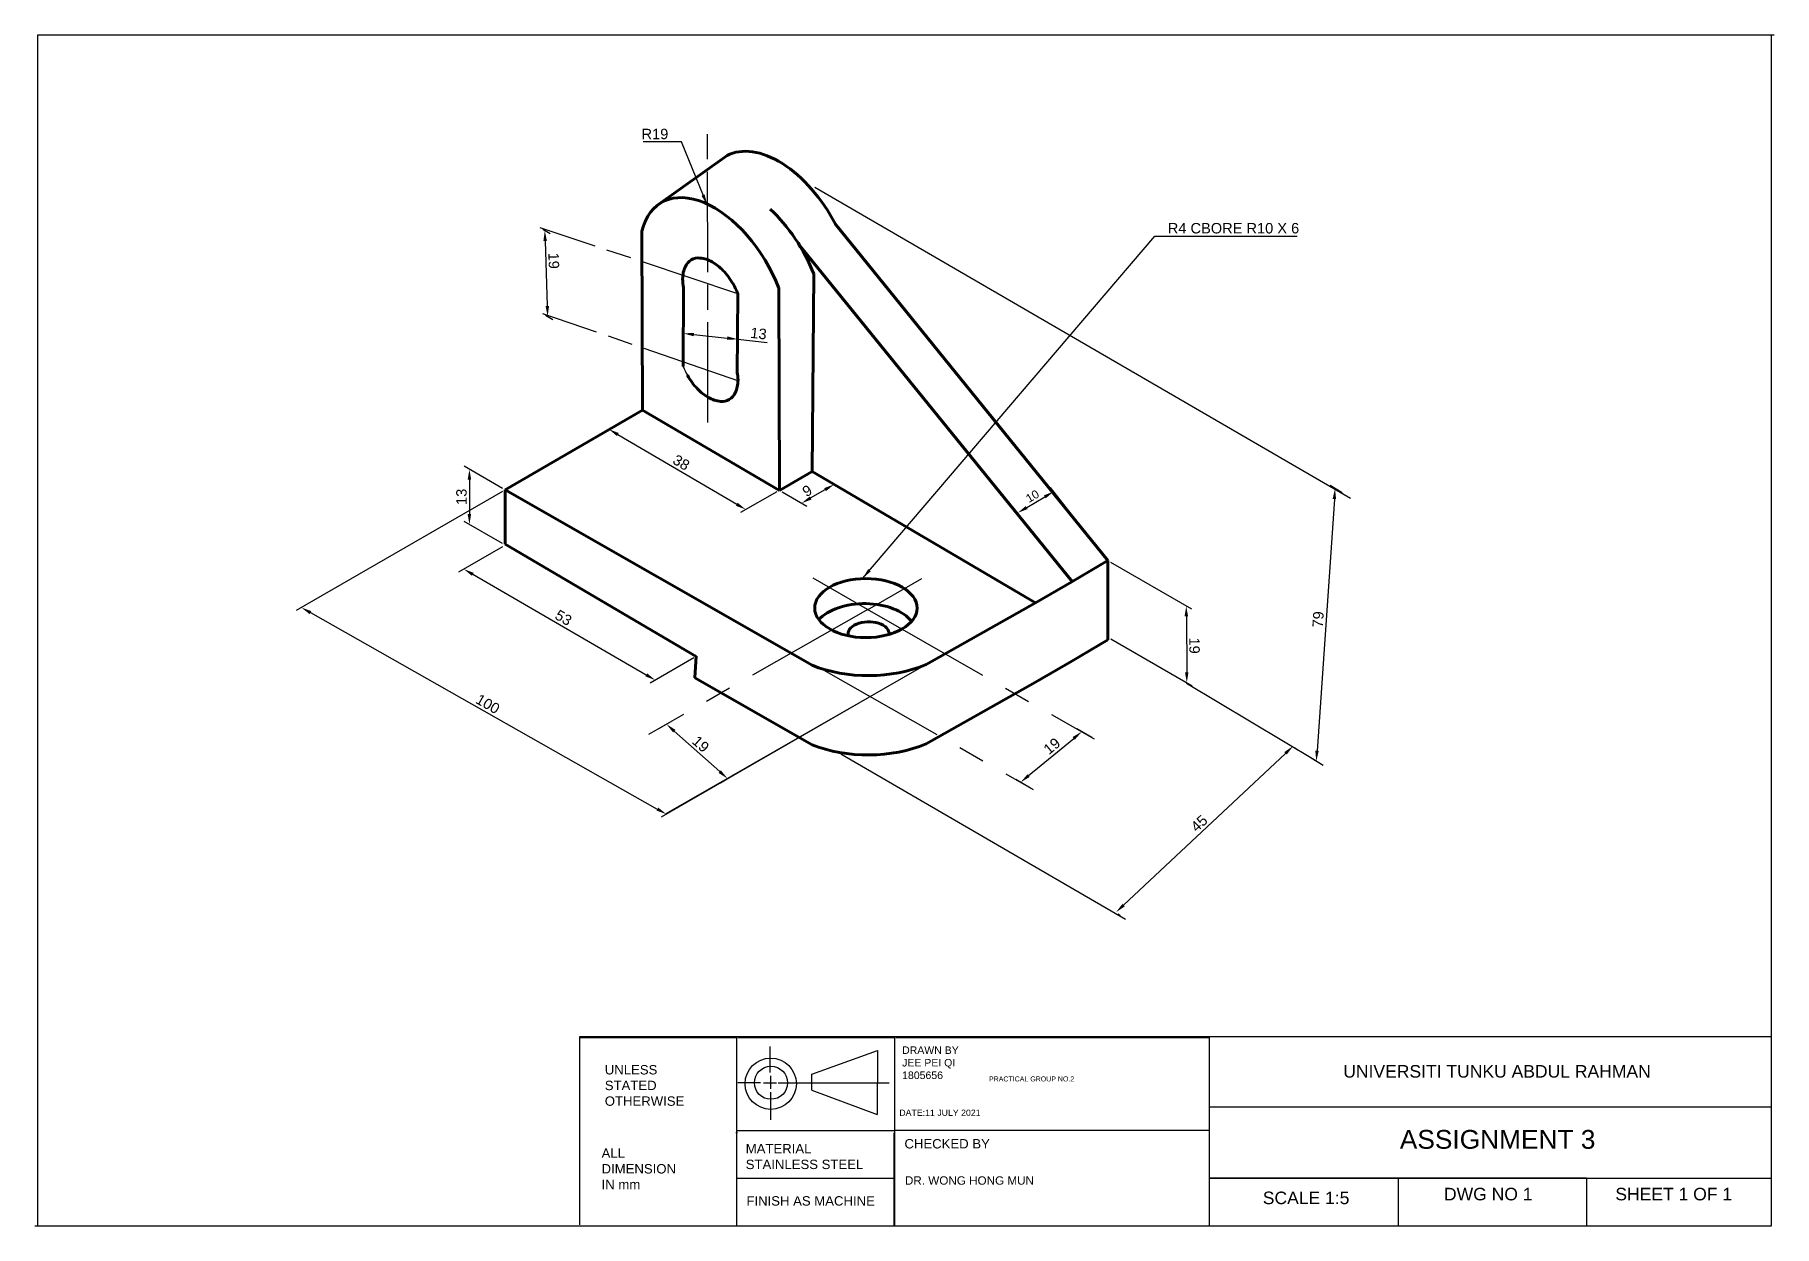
# Model space of a CAD drawing. Header units: millimetres. Extents: x 2928 to 3344, y 1672 to 1957.
import ezdxf

# ---------------------------------------------------------------- set-up
doc = ezdxf.new("R2010")
doc.units = ezdxf.units.MM
for name, pattern in [('ACAD_ISO08W100', [36, 24, -3, 6, -3]), ('CENTER', [50.8, 31.75, -6.35, 6.35, -6.35]), ('CENTERX2', [101.6, 63.5, -12.7, 12.7, -12.7]), ('JIS_08_37', [40.5, 37.5, -1.125, 0.75, -1.125])]:
    doc.linetypes.add(name, pattern=pattern)
doc.styles.get("Standard").update_dxf_attribs({"font": 'Arial.ttf'})
doc.dimstyles.new('ISO-25', dxfattribs={"dimtxt": 2.5, "dimasz": 2.5, "dimexe": 1.25, "dimexo": 0.625, "dimtad": 1, "dimtxsty": 'Standard', "dimcen": 2.5, "dimadec": 0, "dimazin": 0, "dimtfac": 1, "dimtmove": 0, "dimatfit": 3, "dimfxl": 1, "dimarcsym": 0})

# ---------------------------------------------------------------- blocks, each defined once
blk = doc.blocks.new('*D2')
at = {"color": 0, "lineweight": -2, "transparency": 16777216}
for p, q in [((3039.59, 1834.17), (3029.09, 1828.1)), ((3032.5, 1827.57), (3074.03, 1803.5)), ((3085.44, 1807.58), (3074.94, 1801.52))]:
    blk.add_line(p, q, dxfattribs=at)
at = {"color": 0, "transparency": 16777216}
for points in [[(3032.71, 1827.93), (3032.3, 1827.21), (3030.34, 1828.82)], [(3074.24, 1803.86), (3073.82, 1803.14), (3076.19, 1802.24)]]:
    blk.add_solid(points, dxfattribs=at)
at = {"layer": 'Defpoints', "color": 0, "transparency": 16777216}
for p in [(3040.22, 1834.53), (3086.07, 1807.94), (3076.19, 1802.24)]:
    blk.add_point(p, dxfattribs=at)
at = {"color": 0, "lineweight": 30, "transparency": 16777216, "insert": (3054.22, 1817.17), "char_height": 2.5, "attachment_point": 5, "rotation": 329.8965}
blk.add_mtext('53', dxfattribs=at)
blk = doc.blocks.new('*D3')
at = {"color": 0, "lineweight": -2, "transparency": 16777216}
for p, q in [((3077.2, 1790.71), (3080.01, 1792.35)), ((3080.74, 1790.02), (3091.61, 1780.34)), ((3091.8, 1777.7), (3094.61, 1779.34))]:
    blk.add_line(p, q, dxfattribs=at)
at = {"color": 0, "transparency": 16777216}
for points in [[(3081.02, 1790.33), (3080.46, 1789.71), (3078.87, 1791.69)], [(3091.88, 1780.65), (3091.33, 1780.03), (3093.47, 1778.68)]]:
    blk.add_solid(points, dxfattribs=at)
at = {"layer": 'Defpoints', "color": 0, "transparency": 16777216}
for p in [(3076.63, 1790.38), (3091.23, 1777.37), (3093.47, 1778.68)]:
    blk.add_point(p, dxfattribs=at)
at = {"color": 0, "lineweight": 30, "transparency": 16777216, "insert": (3087.05, 1786.94), "char_height": 2.5, "attachment_point": 5, "rotation": 318.2969}
blk.add_mtext('19', dxfattribs=at)
blk = doc.blocks.new('*D4')
at = {"color": 0, "lineweight": -2, "transparency": 16777216}
for p, q in [((3180.63, 1788.52), (3177.08, 1790.57)), ((3165.52, 1779.39), (3176.31, 1788.31)), ((3165.99, 1776.41), (3162.44, 1778.46))]:
    blk.add_line(p, q, dxfattribs=at)
at = {"color": 0, "transparency": 16777216}
for points in [[(3176.05, 1788.63), (3176.58, 1787.99), (3178.24, 1789.9)], [(3165.26, 1779.71), (3165.79, 1779.07), (3163.6, 1777.79)]]:
    blk.add_solid(points, dxfattribs=at)
at = {"layer": 'Defpoints', "color": 0, "transparency": 16777216}
for p in [(3178.24, 1789.9), (3181.21, 1788.19), (3166.57, 1776.08)]:
    blk.add_point(p, dxfattribs=at)
at = {"color": 0, "lineweight": 30, "transparency": 16777216, "insert": (3171.09, 1786.45), "char_height": 2.5, "attachment_point": 5, "rotation": 39.6035}
blk.add_mtext('19', dxfattribs=at)
blk = doc.blocks.new('*D5')
at = {"color": 0, "lineweight": -2, "transparency": 16777216}
for p, q in [((3184.07, 1831.35), (3170.77, 1848.38)), ((3165.06, 1843.55), (3169.39, 1846.11)), ((3175.44, 1826.25), (3162.14, 1843.27))]:
    blk.add_line(p, q, dxfattribs=at)
at = {"color": 0, "transparency": 16777216}
for points in [[(3169.18, 1846.47), (3169.6, 1845.75), (3171.54, 1847.38)], [(3164.85, 1843.91), (3165.28, 1843.19), (3162.91, 1842.28)]]:
    blk.add_solid(points, dxfattribs=at)
at = {"layer": 'Defpoints', "color": 0, "transparency": 16777216}
for p in [(3171.54, 1847.38), (3184.46, 1830.85), (3175.83, 1825.75)]:
    blk.add_point(p, dxfattribs=at)
at = {"color": 0, "lineweight": 30, "transparency": 16777216, "insert": (3166.44, 1846.27), "char_height": 2.5, "attachment_point": 5, "rotation": 30.5868}
blk.add_mtext('{\\H0.8x;10}', dxfattribs=at)
blk = doc.blocks.new('*D6')
at = {"color": 0, "lineweight": -2, "transparency": 16777216}
for p, q in [((3072.5, 1866.51), (3063.79, 1861.58)), ((3067.21, 1861.03), (3095.67, 1844.34)), ((3105.28, 1847.29), (3096.57, 1842.36))]:
    blk.add_line(p, q, dxfattribs=at)
at = {"color": 0, "transparency": 16777216}
for points in [[(3067.42, 1861.39), (3067, 1860.67), (3065.05, 1862.3)], [(3095.89, 1844.7), (3095.46, 1843.98), (3097.83, 1843.08)]]:
    blk.add_solid(points, dxfattribs=at)
at = {"layer": 'Defpoints', "color": 0, "transparency": 16777216}
for p in [(3073.13, 1866.86), (3105.91, 1847.64), (3097.83, 1843.08)]:
    blk.add_point(p, dxfattribs=at)
at = {"color": 0, "lineweight": 30, "transparency": 16777216, "insert": (3082.4, 1854.32), "char_height": 2.5, "attachment_point": 5, "rotation": 329.6162}
blk.add_mtext('38', dxfattribs=at)
blk = doc.blocks.new('*D7')
at = {"color": 0, "lineweight": -2, "transparency": 16777216}
for p, q in [((3114.33, 1851.78), (3120.24, 1848.37)), ((3106.53, 1847.28), (3112.44, 1843.87)), ((3113.36, 1845.84), (3116.82, 1847.84))]:
    blk.add_line(p, q, dxfattribs=at)
at = {"color": 0, "transparency": 16777216}
for points in [[(3116.61, 1848.2), (3117.03, 1847.48), (3118.99, 1849.09)], [(3113.15, 1846.2), (3113.57, 1845.48), (3111.19, 1844.59)]]:
    blk.add_solid(points, dxfattribs=at)
at = {"layer": 'Defpoints', "color": 0, "transparency": 16777216}
for p in [(3113.7, 1852.14), (3118.99, 1849.09), (3105.91, 1847.64)]:
    blk.add_point(p, dxfattribs=at)
at = {"color": 0, "lineweight": 30, "transparency": 16777216, "insert": (3112.53, 1847.55), "char_height": 2.5, "attachment_point": 5, "rotation": 30}
blk.add_mtext('9', dxfattribs=at)
blk = doc.blocks.new('*D8')
at = {"color": 0, "lineweight": -2, "transparency": 16777216}
for p, q in [((3082.93, 1895.5), (3082.93, 1883.96)), ((3095.91, 1894.11), (3095.91, 1882.57)), ((3085.42, 1884.95), (3093.42, 1884.09)), ((3095.91, 1883.83), (3102.99, 1883.07))]:
    blk.add_line(p, q, dxfattribs=at)
at = {"color": 0, "transparency": 16777216}
for points in [[(3085.46, 1885.36), (3085.37, 1884.54), (3082.93, 1885.22)], [(3093.47, 1884.51), (3093.38, 1883.68), (3095.91, 1883.83)]]:
    blk.add_solid(points, dxfattribs=at)
at = {"layer": 'Defpoints', "color": 0, "transparency": 16777216}
for p in [(3082.93, 1896.13), (3095.91, 1894.74), (3095.91, 1883.83)]:
    blk.add_point(p, dxfattribs=at)
at = {"color": 0, "lineweight": 30, "transparency": 16777216, "insert": (3100.9, 1885.2), "char_height": 2.5, "attachment_point": 5, "rotation": 353.8881}
blk.add_mtext('13', dxfattribs=at)
blk = doc.blocks.new('*D9')
at = {"color": 0, "lineweight": -2, "transparency": 16777216}
for p, q in [((3049.25, 1910.14), (3051.02, 1909.12)), ((3049.83, 1907.36), (3050.35, 1891.79)), ((3049.94, 1889.58), (3051.7, 1888.56))]:
    blk.add_line(p, q, dxfattribs=at)
at = {"color": 0, "transparency": 16777216}
for points in [[(3050.24, 1907.37), (3049.41, 1907.35), (3049.74, 1909.86)], [(3050.76, 1891.81), (3049.93, 1891.78), (3050.43, 1889.3)]]:
    blk.add_solid(points, dxfattribs=at)
at = {"layer": 'Defpoints', "color": 0, "transparency": 16777216}
for p in [(3048.62, 1910.51), (3049.3, 1889.95), (3050.43, 1889.3)]:
    blk.add_point(p, dxfattribs=at)
at = {"color": 0, "lineweight": 30, "transparency": 16777216, "insert": (3051.88, 1902.62), "char_height": 2.5, "attachment_point": 5, "rotation": 271.9096}
blk.add_mtext('19', dxfattribs=at)
blk = doc.blocks.new('*D10')
at = {"color": 0, "lineweight": -2, "transparency": 16777216}
for p, q in [((3185.08, 1830.49), (3204.49, 1819.28)), ((3203.26, 1817.51), (3203.35, 1804.12)), ((3185.21, 1812.11), (3204.63, 1800.9))]:
    blk.add_line(p, q, dxfattribs=at)
at = {"color": 0, "transparency": 16777216}
for points in [[(3203.67, 1817.51), (3202.84, 1817.5), (3203.24, 1820.01)], [(3203.77, 1804.13), (3202.94, 1804.12), (3203.37, 1801.62)]]:
    blk.add_solid(points, dxfattribs=at)
at = {"layer": 'Defpoints', "color": 0, "transparency": 16777216}
for p in [(3184.46, 1830.85), (3184.59, 1812.47), (3203.37, 1801.62)]:
    blk.add_point(p, dxfattribs=at)
at = {"color": 0, "lineweight": 30, "transparency": 16777216, "insert": (3205.2, 1810.5), "char_height": 2.5, "attachment_point": 5, "rotation": 270.4073}
blk.add_mtext('19', dxfattribs=at)
blk = doc.blocks.new('*D11')
at = {"color": 0, "lineweight": -2, "transparency": 16777216}
for p, q in [((3240.51, 1847.04), (3237.65, 1848.84)), ((3238.68, 1845.59), (3234.53, 1785.34)), ((3236.02, 1781.8), (3233.16, 1783.6))]:
    blk.add_line(p, q, dxfattribs=at)
at = {"color": 0, "transparency": 16777216}
for points in [[(3238.26, 1845.62), (3239.09, 1845.56), (3238.85, 1848.08)], [(3234.12, 1785.37), (3234.95, 1785.31), (3234.36, 1782.85)]]:
    blk.add_solid(points, dxfattribs=at)
at = {"layer": 'Defpoints', "color": 0, "transparency": 16777216}
for p in [(3241.11, 1846.66), (3234.36, 1782.85), (3236.62, 1781.42)]:
    blk.add_point(p, dxfattribs=at)
at = {"color": 0, "lineweight": 30, "transparency": 16777216, "insert": (3234.8, 1816.77), "char_height": 2.5, "attachment_point": 5, "rotation": 86.0653}
blk.add_mtext('79', dxfattribs=at)
blk = doc.blocks.new('*D12')
at = {"color": 0, "lineweight": -2, "transparency": 16777216}
for p, q in [((3229.29, 1786.03), (3229.77, 1785.62)), ((3226.99, 1784.72), (3188.26, 1748.4)), ((3186.92, 1746.29), (3187.4, 1745.88))]:
    blk.add_line(p, q, dxfattribs=at)
at = {"color": 0, "transparency": 16777216}
for points in [[(3226.7, 1785.02), (3227.27, 1784.42), (3228.81, 1786.43)], [(3187.98, 1748.71), (3188.55, 1748.1), (3186.44, 1746.69)]]:
    blk.add_solid(points, dxfattribs=at)
at = {"layer": 'Defpoints', "color": 0, "transparency": 16777216}
for p in [(3228.81, 1786.43), (3186.44, 1746.69), (3186.44, 1746.69)]:
    blk.add_point(p, dxfattribs=at)
at = {"color": 0, "lineweight": 30, "transparency": 16777216, "insert": (3206.33, 1767.94), "char_height": 2.5, "attachment_point": 5, "rotation": 43.1617}
blk.add_mtext('45', dxfattribs=at)
blk = doc.blocks.new('*D13')
at = {"color": 0, "lineweight": -2, "transparency": 16777216}
for p, q in [((3039.64, 1848.14), (3030.45, 1853.44)), ((3031.7, 1850.22), (3031.7, 1842)), ((3039.64, 1834.92), (3030.45, 1840.22))]:
    blk.add_line(p, q, dxfattribs=at)
at = {"color": 0, "transparency": 16777216}
for points in [[(3031.28, 1850.22), (3032.12, 1850.22), (3031.7, 1852.72)], [(3031.28, 1842), (3032.12, 1842), (3031.7, 1839.5)]]:
    blk.add_solid(points, dxfattribs=at)
at = {"layer": 'Defpoints', "color": 0, "transparency": 16777216}
for p in [(3040.27, 1847.78), (3031.7, 1839.5), (3040.27, 1834.56)]:
    blk.add_point(p, dxfattribs=at)
at = {"color": 0, "lineweight": 30, "transparency": 16777216, "insert": (3029.81, 1846.11), "char_height": 2.5, "attachment_point": 5, "rotation": 90}
blk.add_mtext('13', dxfattribs=at)
blk = doc.blocks.new('*D14')
at = {"color": 0, "lineweight": -2, "transparency": 16777216}
for p, q in [((3039.64, 1847.41), (2990.24, 1818.89)), ((2993.67, 1818.39), (3076.67, 1771.39)), ((3126.99, 1797.95), (3077.59, 1769.43))]:
    blk.add_line(p, q, dxfattribs=at)
at = {"color": 0, "transparency": 16777216}
for points in [[(2993.88, 1818.75), (2993.47, 1818.02), (2991.5, 1819.62)], [(3076.88, 1771.75), (3076.47, 1771.03), (3078.85, 1770.16)]]:
    blk.add_solid(points, dxfattribs=at)
at = {"layer": 'Defpoints', "color": 0, "transparency": 16777216}
for p in [(3040.27, 1847.78), (3127.62, 1798.32), (3078.85, 1770.16)]:
    blk.add_point(p, dxfattribs=at)
at = {"color": 0, "lineweight": 30, "transparency": 16777216, "insert": (3036.1, 1796.53), "char_height": 2.5, "attachment_point": 5, "rotation": 330.4796}
blk.add_mtext('100', dxfattribs=at)

msp = doc.modelspace()

# ---------------------------------------------------------------- linework, layer by layer
for p, q in [((2928.436, 1956.703), (3343.936, 1956.703)), ((2928.436, 1671.703), (2928.436, 1956.703)), ((2928.436, 1956.703), (3343.936, 1956.703)), ((3343.201, 1956.539), (3343.201, 1671.539)), ((3343.052, 1716.838), (3058.052, 1716.838)), ((3058.052, 1716.838), (3058.052, 1671.838)), ((3058.087, 1716.715), (3095.587, 1716.715)), ((3095.587, 1716.715), (3095.587, 1671.715)), ((3095.915, 1716.715), (3133.415, 1716.715)), ((3133.415, 1716.715), (3133.415, 1671.715)), ((3133.692, 1716.875), (3133.692, 1716.838)), ((3133.742, 1716.715), (3208.742, 1716.715)), ((3208.742, 1716.715), (3208.742, 1671.715)), ((3113.633, 1707.967), (3129.351, 1713.587)), ((3113.633, 1704.134), (3129.311, 1698.286)), ((3208.742, 1700.081), (3343.052, 1700.081)), ((3095.866, 1694.389), (3095.609, 1694.389)), ((3133.366, 1694.389), (3095.866, 1694.389)), ((3208.601, 1694.456), (3133.601, 1694.456)), ((3095.866, 1693.903), (3095.451, 1693.903)), ((3133.366, 1682.653), (3133.366, 1693.903)), ((3133.364, 1682.95), (3095.864, 1682.95)), ((3133.364, 1671.7), (3133.364, 1682.95)), ((3208.742, 1683.018), (3343.201, 1683.018)), ((3208.981, 1683.099), (3253.981, 1683.099)), ((3253.981, 1683.099), (3253.981, 1671.623)), ((3253.987, 1683.099), (3298.987, 1683.099)), ((3298.987, 1683.099), (3298.987, 1671.623)), ((3343.201, 1671.539), (2927.701, 1671.539))]:
    msp.add_line(p, q)
at = {"color": 7, "linetype": 'ACAD_ISO08W100', "lineweight": 30}
for p, q in [((3088.789, 1863.903), (3088.652, 1934.634)), ((3095.909, 1894.737), (3048.615, 1910.509)), ((3096.183, 1873.764), (3049.301, 1889.947))]:
    msp.add_line(p, q, dxfattribs=at)
at = {"color": 7, "lineweight": 60}
for p, q in [((3076.44, 1915.732), (3093.36, 1927.789)), ((3184.455, 1830.853), (3119.19, 1911.479)), ((3073.126, 1866.865), (3072.981, 1909.734)), ((3175.932, 1825.813), (3110.441, 1906.615)), ((3114.105, 1899.455), (3113.701, 1852.145)), ((3082.93, 1896.127), (3082.835, 1877.288)), ((3095.909, 1894.737), (3095.812, 1875.576)), ((3105.772, 1896.056), (3105.907, 1847.645)), ((3073.126, 1866.865), (3040.268, 1847.776)), ((3073.126, 1866.865), (3105.907, 1847.645)), ((3105.907, 1847.645), (3113.701, 1852.145)), ((3113.701, 1852.145), (3167.166, 1820.752)), ((3040.268, 1847.776), (3113.686, 1805.792)), ((3040.268, 1847.776), (3040.268, 1834.785)), ((3040.268, 1834.785), (3085.959, 1807.928)), ((3175.827, 1825.752), (3184.455, 1830.853)), ((3184.455, 1830.853), (3184.455, 1811.853)), ((3167.166, 1820.752), (3175.827, 1825.752)), ((3140.993, 1805.986), (3167.166, 1820.752)), ((3175.827, 1806.752), (3184.455, 1811.853)), ((3085.956, 1807.959), (3085.686, 1802.762)), ((3167.166, 1801.752), (3175.827, 1806.752)), ((3085.686, 1802.786), (3113.686, 1786.792)), ((3140.993, 1786.986), (3167.166, 1801.752))]:
    msp.add_line(p, q, dxfattribs=at)
at = {"color": 7, "lineweight": 30}
for p, q in [((3114.398, 1920.223), (3242.542, 1845.795)), ((3203.304, 1801.537), (3234.235, 1782.983)), ((3120.603, 1784.569), (3188.665, 1745.012))]:
    msp.add_line(p, q, dxfattribs=at)
at = {"color": 7, "linetype": 'CENTER', "lineweight": 30}
for p, q in [((3126.982, 1819.145), (3113.997, 1826.654)), ((3126.928, 1819.094), (3139.937, 1826.561)), ((3127.03, 1819.165), (3074.542, 1789.223)), ((3126.904, 1819.192), (3181.208, 1788.19)), ((3115.947, 1804.978), (3166.569, 1776.078))]:
    msp.add_line(p, q, dxfattribs=at)
at = {"color": 7}
msp.add_line((3140.993, 1805.986), (3078.708, 1770.27), dxfattribs=at)
at = {"linetype": 'CENTERX2'}
for p, q in [((3103.695, 1708.328), (3103.695, 1714.573)), ((3101.351, 1705.845), (3095.959, 1705.845)), ((3103.749, 1703.588), (3103.749, 1697.005)), ((3105.567, 1705.838), (3132.12, 1705.838))]:
    msp.add_line(p, q, dxfattribs=at)
at = {"linetype": 'JIS_08_37'}
for p, q in [((3103.714, 1707.566), (3103.714, 1704.418)), ((3102.044, 1705.846), (3105.156, 1705.846))]:
    msp.add_line(p, q, dxfattribs=at)
at = {"color": 7, "lineweight": 60}
for points in [[(3095.909, 1894.737, 0.0374391), (3094.79, 1897.061, 0.0587519), (3092.374, 1900.299, 0.0723411), (3089.795, 1902.334, 0.1066171), (3086.868, 1903.275, 0.1568512), (3084.799, 1902.829, 0.1568512), (3083.378, 1901.26, 0.1066171), (3082.73, 1898.256, 0.0469246), (3082.93, 1896.127, 0.0587519)], [(3083.854, 1875.215, 0.0587519), (3086.283, 1871.96, 0.0723411), (3088.877, 1869.913, 0.1066171), (3091.819, 1868.967, 0.1568512), (3093.899, 1869.415, 0.1568512), (3095.328, 1870.993, 0.1066171), (3095.98, 1874.014, 0.0426461), (3095.814, 1875.961, 0.0587519)]]:
    msp.add_lwpolyline(points, format="xyb", dxfattribs=at)
at = {"color": 7}
msp.add_lwpolyline([(3082.835, 1877.288, 0.0333359), (3083.854, 1875.215, 0.0587519)], format="xyb", dxfattribs=at)
msp.add_lwpolyline([(3129.351, 1713.587), (3129.311, 1698.286)])
at = {"linetype": 'CENTERX2'}
msp.add_lwpolyline([(3113.633, 1704.134), (3113.633, 1707.967)], dxfattribs=at)
for centre, radius in [((3103.801, 1705.652), 6.137), ((3103.871, 1705.876), 3.965)]:
    msp.add_circle(centre, radius)
at = {"color": 7, "lineweight": 60}
for centre, major_axis, start_param, end_param in [((3105.729, 1905.765), (12.632, -21.879), 7.7763561, 9.4038793), ((3090.3, 1894.678), (12.632, -21.879), 7.5920238, 9.9625079), ((3098.633, 1898.077), (12.632, -21.879), 7.5920238, 8.3518166), ((3126.24, 1813.489), (-12.247, 0), 3.5471885, 5.813445), ((3127.234, 1813.378), (-4.899, 0), 3.0701768, 6.4795495), ((3127.108, 1816.767), (-23.27, 0), 0.9560081, 2.2101881), ((3127.108, 1797.767), (-23.27, 0), 0.9560081, 2.2101881)]:
    msp.add_ellipse(centre, major_axis=major_axis, ratio=0.5773503, start_param=start_param, end_param=end_param, dxfattribs=at)
msp.add_ellipse((3126.573, 1819.48), major_axis=(-12.247, 0), ratio=0.5773503, dxfattribs=at)

# ---------------------------------------------------------------- texts
at = {"color": 7, "insert": (3079.296, 1931.671), "char_height": 2.5, "attachment_point": 9}
msp.add_mtext('R19', dxfattribs=at)
at = {"color": 7, "lineweight": 30, "insert": (3198.831, 1909.121), "char_height": 2.5, "attachment_point": 7}
msp.add_mtext('R4 CBORE R10 X 6', dxfattribs=at)
at = {"attachment_point": 1}
for s, width, gutter_width, insert, char_height in [('{\\H0.8x;DRAWN BY\\PJEE PEI QI\\P1805656}                              ', 47.50482, 18.75, (3135.248, 1714.576), 2.25), ('UNLESS\\PSTATED \\POTHERWISE', 25.02955, 18.75, (3064.101, 1710.115), 2.25), ('UNIVERSITI TUNKU ABDUL RAHMAN', 86.00234, 12.5, (3240.816, 1710.108), 3), ('DATE:11 JULY 2021', 41.79079, 18.75, (3134.576, 1699.455), 1.5), ('ASSIGNMENT 3', 57.21342, 18.75, (3254.351, 1694.576), 4.5), ('ALL\\PDIMENSION\\PIN mm', 26.10444, 18.75, (3063.333, 1690.158), 2.25), ('MATERIAL\\PSTAINLESS STEEL', 32.83891, 18.75, (3097.83, 1691.217), 2.25), ('CHECKED BY', 25.88116, 18.75, (3135.808, 1692.398), 2.25), ('FINISH AS MACHINE', 32.71558, 18.75, (3097.992, 1678.724), 2.25), ('SCALE 1:5', 28.78892, 18.75, (3221.554, 1679.821), 3), ('DWG NO 1', 34.80179, 18.75, (3264.919, 1680.731), 3), ('SHEET 1 OF 1', 38.08155, 18.75, (3305.916, 1680.731), 3)]:
    msp.add_mtext_dynamic_manual_height_columns(s, width=width, gutter_width=gutter_width, heights=[0], dxfattribs=dict(at, insert=insert, char_height=char_height))
at = {"linetype": 'CENTERX2', "attachment_point": 1}
for s, width, insert, char_height in [('PRACTICAL GROUP NO.2', 22.15001, (3156.039, 1707.392), 1.2), ('DR. WONG HONG MUN', 37.63086, (3135.917, 1683.479), 2)]:
    msp.add_mtext_dynamic_manual_height_columns(s, width=width, gutter_width=18.75, heights=[0], dxfattribs=dict(at, insert=insert, char_height=char_height))

# ---------------------------------------------------------------- dimensions: what is measured, and where the dimension line sits
at = {"color": 7, "lineweight": 30}
for base, p1, p2, angle, text, picture, middle in [((3050.428, 1889.296), (3048.615, 1910.509), (3049.301, 1889.947), 271.90964, '19', '*D9', (3049.986, 1902.558)), ((3095.909, 1883.827), (3082.93, 1896.127), (3095.909, 1894.737), 353.88805, '13', '*D8', (3100.695, 1883.314)), ((3171.541, 1847.382), (3175.827, 1825.752), (3184.455, 1830.853), 30.58677, '{\\H0.8x;10}', '*D5', (3167.275, 1844.86)), ((3234.361, 1782.845), (3241.109, 1846.663), (3236.622, 1781.424), 266.06529, '79', '*D11', (3236.685, 1816.639)), ((3203.37, 1801.624), (3184.455, 1830.853), (3184.586, 1812.469), 270.40727, '19', '*D10', (3203.307, 1810.491)), ((3093.473, 1778.676), (3076.633, 1790.383), (3091.233, 1777.373), 318.29687, '19', '*D3', (3085.787, 1785.525))]:
    dim = msp.add_linear_dim(base=base, p1=p1, p2=p2, angle=angle, text=text, dimstyle='ISO-25', dxfattribs=at)
    dim.commit()
    dim.dimension.update_dxf_attribs({"geometry": picture, "text_midpoint": middle, "dimtype": 161})
for p1, p2, distance, text, picture, middle in [((3073.126, 1866.865), (3105.907, 1847.645), -8.026, '38', '*D6', (3082.398, 1854.318)), ((3040.268, 1847.776), (3040.268, 1834.555), -8.567, '13', '*D13', (3029.809, 1846.112)), ((3040.268, 1847.776), (3127.617, 1798.316), -48.533, '100', '*D14', (3036.104, 1796.535)), ((3228.81, 1786.43), (3186.438, 1746.693), 0, '45', '*D12', (3206.33, 1767.941))]:
    dim = msp.add_aligned_dim(p1=p1, p2=p2, distance=distance, text=text, dimstyle='ISO-25', dxfattribs=at)
    dim.commit()
    dim.dimension.update_dxf_attribs({"geometry": picture, "text_midpoint": middle})
for base, p1, p2, angle, picture, middle in [((3118.987, 1849.093), (3105.907, 1847.645), (3113.701, 1852.145), 30, '*D7', (3113.474, 1845.91)), ((3178.237, 1789.905), (3166.569, 1776.078), (3181.208, 1788.19), 39.6035, '*D4', (3172.299, 1784.992))]:
    dim = msp.add_linear_dim(base=base, p1=p1, p2=p2, angle=angle, dimstyle='ISO-25', dxfattribs=at)
    dim.commit()
    dim.dimension.update_dxf_attribs({"geometry": picture, "text_midpoint": middle, "dimtype": 161})
dim = msp.add_aligned_dim(p1=(3040.216, 1834.526), p2=(3086.068, 1807.943), distance=-9.885, dimstyle='ISO-25', dxfattribs=at)
dim.commit()
dim.dimension.update_dxf_attribs({"geometry": '*D2', "text_midpoint": (3054.217, 1817.17)})

# ---------------------------------------------------------------- leaders
at = {"color": 7, "lineweight": 30, "annotation_type": 0, "has_hookline": 1}
for points, hookline_direction, text_width in [([(3088.571, 1916.012), (3082.421, 1931.046), (3079.921, 1931.046)], 1, 6.003), ([(3125.813, 1826.633), (3195.706, 1908.496), (3198.206, 1908.496)], 0, 30.935)]:
    msp.add_leader(points, dimstyle='ISO-25', dxfattribs=dict(at, hookline_direction=hookline_direction, text_width=text_width))

doc.saveas('drawing.dxf')
